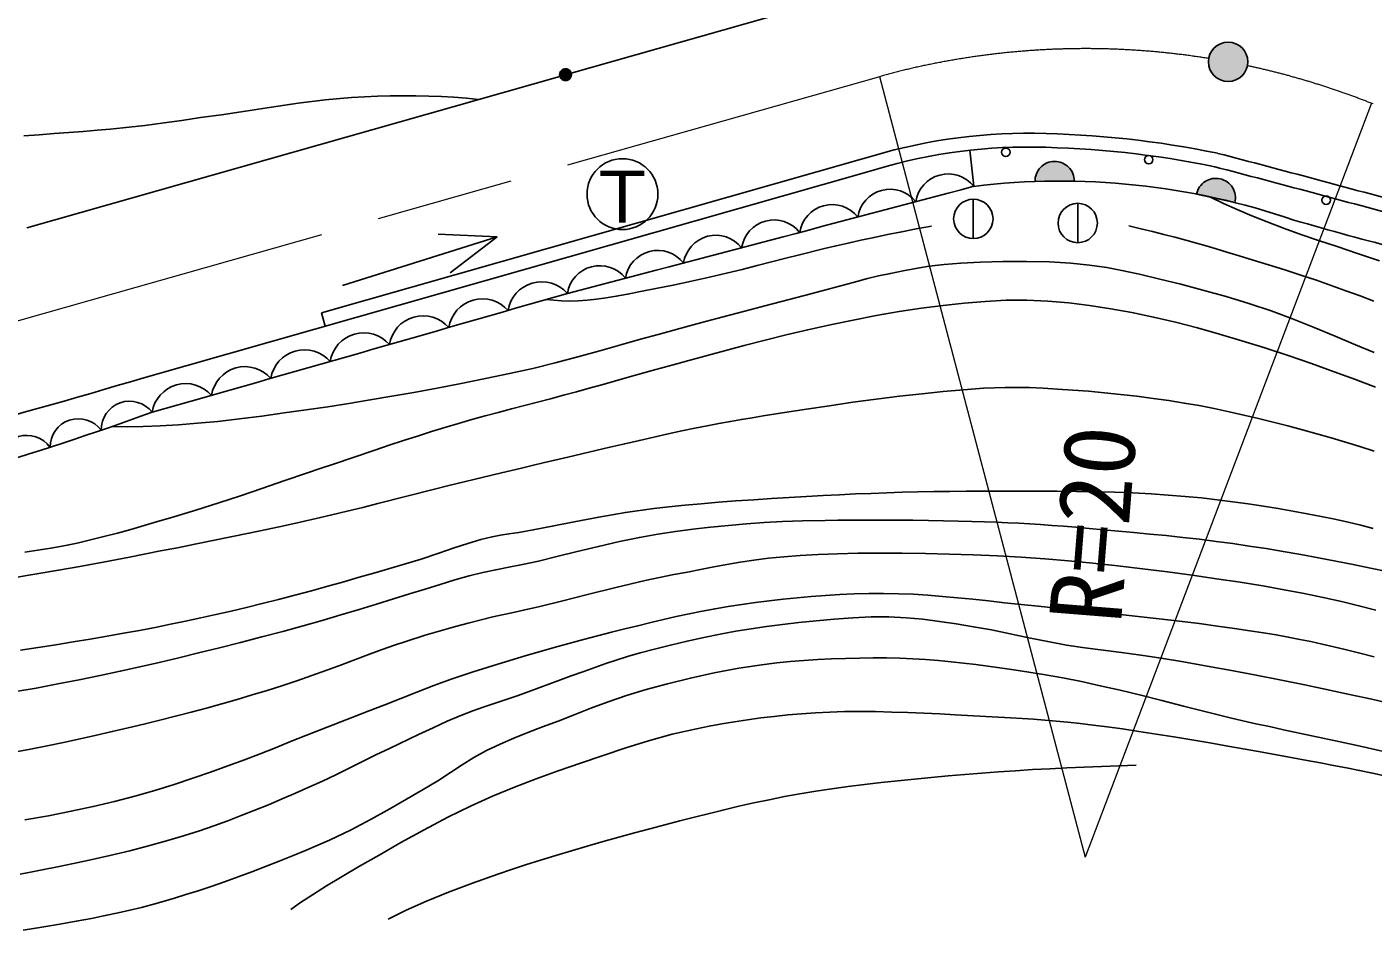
# Model space of a CAD drawing. Units: millimetres, scale not verified. Extents: x 40000 to 680000, y 20000 to 380000.
# Drawn here: x 141474 to 175670, y 263899 to 286825 of the extents above; entities that cross this region are included whole.
import ezdxf
from ezdxf.enums import TextEntityAlignment as Align

# ---------------------------------------------------------------- set-up
doc = ezdxf.new("R2010")
doc.units = ezdxf.units.MM
doc.header["$LTSCALE"] = 1000
doc.linetypes.add('CHAIN', pattern=[18.5, 12, -1.5, 3.5, -1.5])
for name, color, linetype, lineweight in [('M-BGD', 7, 'Continuous', 25), ('M-BMK', 2, 'CHAIN', 13), ('M-BMK-SRVR', 3, 'Continuous', 25), ('M-STR-HTXT', 7, 'Continuous', 13)]:
    doc.layers.add(name, color=color, linetype=linetype, lineweight=lineweight)
doc.styles.add('ＭＳ ゴシック', font='')
doc.styles.get('ＭＳ ゴシック').set_extended_font_data('MS Gothic')

msp = doc.modelspace()

# ---------------------------------------------------------------- hatches: boundary and pattern name
at = {"layer": 'M-BGD'}
for points in [[(155306, 285612, 0.41422), (155156, 285762, 0.41422), (155006, 285612, 0.41422), (155156, 285462, 0.41422)], [(167082, 282901, -0.41824), (167577, 283412, -0.41824), (168081, 282909)], [(171185, 282583, -0.41824), (171783, 282970, -0.41824), (172161, 282367)]]:
    msp.add_hatch(color=256, dxfattribs=at).paths.add_polyline_path(points)
at = {"layer": 'M-BMK-SRVR'}
msp.add_hatch(color=256, dxfattribs=at).paths.add_polyline_path([(172487, 285939, 0.41421), (171987, 286439, 0.41421), (171487, 285939, 0.41421), (171987, 285439, 0.41421)])

# ---------------------------------------------------------------- linework, layer by layer
at = {"layer": 'M-BGD'}
for p, q in [((141474, 281728), (155012, 285571)), ((165525, 282779), (165424, 283696)), ((148954, 279566), (162703, 283473)), ((144443, 277920), (162804, 283138)), ((165515, 281452), (165515, 282452)), ((168166, 281348), (168166, 282348)), ((165515, 281952), (165516, 281952)), ((168166, 281848), (168167, 281848)), ((153416, 281496), (149488, 280263)), ((153416, 281496), (151918, 281564)), ((153416, 281496), (152225, 280585)), ((148954, 279566), (149050, 279229))]:
    msp.add_line(p, q, dxfattribs=at)
for points in [[(155301, 285653), (167422, 289093), (169532, 288901)], [(141399, 284063), (141786, 284090), (142167, 284118), (142540, 284146), (142904, 284174), (143255, 284203), (143590, 284233), (143909, 284263), (144473, 284325), (144958, 284388), (145411, 284453), (145881, 284522), (146415, 284596), (147026, 284685), (147684, 284787), (148366, 284888), (149052, 284975), (149721, 285033), (150048, 285050), (150376, 285064), (150703, 285073), (151030, 285077), (151356, 285077), (151680, 285071), (152001, 285059), (152320, 285041), (152636, 285016), (152948, 284985)], [(171542, 282504), (171872, 282345), (172220, 282189), (172589, 282033), (172981, 281876), (173397, 281716), (173831, 281559), (174282, 281407), (174760, 281249), (175273, 281078), (175830, 280884)], [(169468, 281776), (169773, 281703), (170067, 281631), (170353, 281559), (170634, 281487), (170913, 281412), (171180, 281339), (171431, 281267), (171684, 281193), (171957, 281111), (172265, 281017), (172621, 280907), (173015, 280785), (173427, 280656), (173838, 280524), (174230, 280393), (174606, 280263), (174979, 280130), (175343, 279996), (175692, 279865)], [(154671, 279908), (154860, 279885), (155056, 279871), (155261, 279866), (155478, 279872), (155709, 279886), (155946, 279911), (156187, 279945), (156445, 279988), (156732, 280041), (157060, 280105), (157449, 280182), (157889, 280274), (158354, 280374), (158815, 280475), (159244, 280573), (159641, 280668), (160025, 280765), (160755, 280954), (161101, 281042), (161733, 281197), (162030, 281269), (162333, 281340), (162654, 281411), (162992, 281483), (163338, 281555), (163695, 281625), (164065, 281696), (164452, 281767)], [(143644, 276685), (144020, 276677), (144427, 276682), (144862, 276699), (145323, 276726), (145806, 276763), (146321, 276813), (146870, 276876), (147438, 276948), (148011, 277026), (148571, 277105), (149116, 277185), (149654, 277268), (150193, 277355), (150741, 277448), (151305, 277549), (151895, 277658), (152504, 277774), (153121, 277897), (153731, 278025), (154321, 278157), (154896, 278299), (155467, 278451), (156023, 278606), (156557, 278756), (157060, 278895), (157510, 279018), (158305, 279235), (158708, 279345), (159157, 279465), (159678, 279603), (160252, 279755), (161389, 280052), (161865, 280177), (162245, 280278), (162555, 280363), (162829, 280437), (163102, 280505), (163408, 280569), (163734, 280634), (164057, 280695), (164397, 280751), (164770, 280796), (165196, 280829), (165700, 280853), (166268, 280868), (166865, 280871), (167452, 280860), (167993, 280829), (168470, 280781), (168907, 280716), (169332, 280634), (169770, 280537), (170249, 280424), (170782, 280292), (171349, 280143), (171934, 279978), (172516, 279802), (173077, 279618), (173625, 279417), (174172, 279198), (174707, 278972), (175219, 278754), (175698, 278558)], [(141424, 273492), (141752, 273539), (142082, 273592), (142413, 273653), (142748, 273723), (143088, 273801), (143430, 273886), (143774, 273977), (144116, 274071), (144456, 274169), (144793, 274268), (145123, 274366), (145761, 274558), (146351, 274741), (146902, 274923), (147441, 275109), (147998, 275301), (148599, 275504), (148923, 275612), (149259, 275726), (150315, 276084), (150675, 276205), (151036, 276324), (151394, 276440), (151747, 276552), (152093, 276658), (152434, 276759), (152773, 276856), (153112, 276949), (153448, 277040), (153783, 277128), (154778, 277388), (155105, 277475), (155431, 277563), (155755, 277652), (156079, 277742), (156724, 277923), (157360, 278101), (157673, 278188), (157981, 278273), (158284, 278356), (159696, 278737), (160228, 278877), (160761, 279010), (161310, 279138), (161881, 279263), (162463, 279384), (163049, 279498), (163629, 279599), (164196, 279684), (164745, 279755), (165284, 279814), (165816, 279859), (166346, 279885), (166878, 279887), (167410, 279864), (167940, 279818), (168470, 279753), (169004, 279671), (169545, 279575), (170094, 279461), (170648, 279330), (171207, 279183), (171770, 279024), (172337, 278857), (172916, 278677), (173510, 278482), (174103, 278278), (174678, 278073), (175222, 277875), (175733, 277681)], [(141125, 272838), (141725, 272940), (142276, 273035), (142821, 273132), (143407, 273240), (144078, 273368), (144866, 273522), (145296, 273606), (145741, 273695), (146197, 273786), (146656, 273879), (147113, 273973), (147563, 274067), (147998, 274161), (148414, 274252), (148817, 274344), (149217, 274438), (149612, 274534), (150003, 274630), (150386, 274727), (151826, 275091), (152157, 275172), (153282, 275446), (153533, 275507), (153784, 275567), (154039, 275628), (154304, 275691), (154585, 275757), (155212, 275904), (156284, 276156), (156658, 276244), (157032, 276330), (157402, 276414), (157764, 276495), (158112, 276570), (158442, 276638), (158755, 276700), (159054, 276758), (159344, 276810), (159625, 276860), (159901, 276906), (160173, 276951), (160445, 276994), (160719, 277036), (160996, 277079), (161281, 277122), (161864, 277210), (162457, 277296), (163050, 277377), (163638, 277450), (164213, 277512), (164752, 277567), (165262, 277617), (165774, 277656), (166323, 277675), (166942, 277668), (167287, 277653), (167655, 277633), (168039, 277606), (168437, 277575), (168845, 277538), (169257, 277496), (169670, 277448), (170080, 277396), (170482, 277339), (170872, 277278), (171254, 277211), (171634, 277137), (172012, 277058), (172389, 276974), (172763, 276885), (173135, 276792), (173505, 276696), (173873, 276597), (174239, 276496), (174604, 276394), (174968, 276288), (175334, 276175), (175699, 276058)], [(141312, 271000), (141763, 271070), (142206, 271141), (142645, 271213), (143081, 271286), (143510, 271359), (143926, 271433), (144332, 271507), (144728, 271583), (145119, 271661), (145505, 271741), (145889, 271823), (146273, 271908), (146660, 271996), (147050, 272088), (147451, 272185), (147864, 272290), (148283, 272401), (148703, 272514), (149119, 272629), (149525, 272743), (149916, 272855), (150287, 272962), (150948, 273153), (151489, 273318), (151938, 273466), (152323, 273599), (152670, 273714), (153005, 273813), (153290, 273884), (153506, 273926), (153714, 273957), (153970, 273995), (154336, 274056), (154818, 274149), (155377, 274262), (156001, 274383), (156679, 274500), (157399, 274600), (157780, 274643), (158183, 274683), (158605, 274721), (159041, 274758), (159486, 274792), (159936, 274823), (160387, 274853), (160834, 274881), (161273, 274906), (161700, 274929), (162113, 274950), (162519, 274969), (162919, 274985), (163315, 275000), (163711, 275012), (164109, 275022), (164512, 275030), (164921, 275036), (165341, 275040), (165772, 275042), (166220, 275042), (166684, 275043), (167161, 275042), (167645, 275039), (168132, 275034), (168618, 275025), (169099, 275012), (169571, 274995), (170029, 274972), (170468, 274943), (170892, 274908), (171307, 274868), (171712, 274822), (172110, 274772), (172500, 274718), (172882, 274660), (173258, 274598), (173628, 274534), (173992, 274467), (174351, 274397), (174700, 274326), (175033, 274251), (175356, 274174), (175670, 274093)], [(141145, 269943), (141705, 270042), (142257, 270146), (142799, 270254), (143330, 270362), (143845, 270470), (144343, 270581), (144835, 270694), (145329, 270811), (145836, 270934), (146362, 271064), (146903, 271200), (147445, 271340), (147977, 271481), (148487, 271620), (148975, 271759), (149450, 271899), (149910, 272039), (150355, 272176), (150785, 272306), (151196, 272433), (151589, 272556), (151969, 272675), (152340, 272787), (152708, 272888), (153058, 272974), (153384, 273044), (153712, 273110), (154065, 273181), (154466, 273267), (154932, 273378), (155449, 273505), (155990, 273637), (156527, 273761), (157034, 273866), (157503, 273948), (157952, 274017), (158392, 274075), (158837, 274125), (159296, 274170), (159755, 274210), (160203, 274242), (160668, 274267), (161175, 274286), (161750, 274299), (162075, 274304), (162426, 274306), (162798, 274307), (163185, 274307), (163580, 274304), (163978, 274301), (164373, 274296), (164758, 274289), (165128, 274281), (165476, 274271), (165800, 274261), (166103, 274250), (166392, 274238), (166672, 274224), (166947, 274209), (167225, 274192), (167509, 274172), (167806, 274150), (168122, 274124), (168461, 274095), (168822, 274062), (169201, 274028), (169594, 273992), (169999, 273953), (170413, 273911), (170834, 273866), (171258, 273818), (171683, 273765), (172106, 273709), (172526, 273647), (172950, 273581), (173387, 273508), (173832, 273430), (174280, 273348), (174727, 273263), (175168, 273176), (175600, 273087), (176017, 272999)], [(141147, 268412), (141565, 268493), (141985, 268577), (142406, 268664), (142824, 268753), (143238, 268844), (143643, 268936), (144044, 269029), (144446, 269125), (144846, 269224), (145246, 269326), (145643, 269430), (146038, 269536), (146429, 269644), (146816, 269755), (147197, 269867), (147573, 269981), (147950, 270100), (148330, 270228), (148711, 270362), (149090, 270499), (149461, 270636), (150172, 270899), (150502, 271020), (150813, 271131), (151098, 271228), (151591, 271386), (152002, 271507), (152357, 271604), (152686, 271689), (153016, 271774), (153311, 271848), (153550, 271902), (153792, 271953), (154091, 272018), (154504, 272113), (155057, 272249), (155714, 272416), (156434, 272596), (157178, 272771), (157906, 272921), (158252, 272987), (158588, 273053), (158920, 273117), (159252, 273178), (159591, 273236), (159941, 273289), (160309, 273336), (160700, 273377), (161118, 273410), (161571, 273435), (162061, 273452), (162584, 273463), (163135, 273468), (163709, 273467), (164300, 273459), (164903, 273445), (165513, 273424), (166125, 273397), (166732, 273362), (167331, 273321), (167933, 273271), (168552, 273213), (169182, 273146), (169816, 273072), (170451, 272993), (171078, 272908), (171694, 272819), (172292, 272728), (172865, 272634), (173409, 272539), (173921, 272442), (174405, 272342), (174866, 272237), (175309, 272130), (175740, 272019)], [(141423, 266694), (142022, 266799), (142599, 266913), (143157, 267034), (143696, 267162), (144219, 267297), (144726, 267440), (145214, 267593), (145684, 267751), (146140, 267911), (146580, 268067), (147000, 268221), (147398, 268375), (147784, 268529), (148168, 268683), (148559, 268837), (150145, 269456), (150562, 269616), (150975, 269777), (151382, 269940), (151807, 270106), (152274, 270278), (152808, 270458), (153432, 270653), (154131, 270861), (154868, 271072), (155610, 271275), (156320, 271459), (156658, 271544), (156990, 271626), (157319, 271705), (157645, 271782), (157970, 271856), (158295, 271926), (158623, 271992), (158954, 272054), (159290, 272111), (159632, 272163), (159979, 272211), (160329, 272256), (160682, 272297), (161037, 272335), (161396, 272368), (161758, 272396), (162123, 272418), (162491, 272434), (162862, 272443), (163237, 272445), (163612, 272438), (163985, 272422), (164358, 272399), (164734, 272369), (165115, 272334), (165502, 272295), (165898, 272253), (166306, 272209), (166727, 272164), (167164, 272119), (168122, 272023), (168638, 271970), (169167, 271914), (169702, 271857), (170232, 271798), (170751, 271738), (171248, 271678), (171717, 271617), (172147, 271557), (172535, 271499), (172887, 271444), (173211, 271390), (173514, 271335), (173805, 271279), (174090, 271220), (174378, 271157), (174676, 271088), (174992, 271012), (175334, 270928), (175698, 270834)], [(141298, 265315), (141605, 265374), (141907, 265433), (142204, 265493), (142495, 265553), (142778, 265613), (143053, 265673), (143581, 265792), (144085, 265914), (144566, 266036), (145022, 266161), (145455, 266287), (145856, 266414), (146225, 266542), (146575, 266672), (146917, 266805), (147264, 266942), (147613, 267082), (147957, 267226), (148298, 267374), (148638, 267525), (148979, 267680), (149319, 267840), (149657, 268006), (149995, 268174), (150337, 268344), (150684, 268512), (151418, 268860), (151790, 269034), (152153, 269198), (152494, 269343), (152804, 269464), (153091, 269565), (153368, 269657), (153650, 269749), (153949, 269853), (154274, 269971), (154961, 270226), (155301, 270351), (155623, 270466), (156182, 270663), (156446, 270753), (156728, 270842), (157048, 270934), (157417, 271032), (157821, 271134), (158244, 271234), (158671, 271329), (159086, 271412), (159483, 271485), (159873, 271549), (160264, 271607), (160665, 271658), (161082, 271704), (161523, 271748), (161982, 271791), (162450, 271826), (162916, 271848), (163369, 271849), (163805, 271828), (164230, 271788), (164652, 271734), (165080, 271670), (165522, 271600), (165980, 271518), (166449, 271422), (166924, 271319), (167404, 271220), (167882, 271132), (168350, 271061), (168811, 271001), (169279, 270944), (169766, 270881), (170286, 270803), (170852, 270707), (171454, 270600), (172075, 270485), (172696, 270366), (173299, 270248), (173892, 270129), (174487, 270007), (175072, 269883), (175637, 269758), (176168, 269635)], [(141379, 263899), (141855, 263975), (142306, 264050), (142727, 264124), (143113, 264195), (143465, 264265), (143789, 264333), (144092, 264402), (144380, 264473), (144660, 264547), (144937, 264625), (145219, 264709), (145513, 264799), (145823, 264898), (146151, 265005), (146490, 265122), (146837, 265246), (147186, 265375), (147536, 265509), (147882, 265645), (148221, 265782), (148550, 265918), (148864, 266053), (149160, 266183), (149710, 266445), (150218, 266711), (150690, 266974), (151542, 267466), (151910, 267686), (152231, 267895), (152529, 268092), (152827, 268279), (153150, 268457), (153493, 268621), (153841, 268771), (154199, 268914), (154572, 269056), (154966, 269206), (155375, 269365), (155795, 269529), (156235, 269694), (156702, 269854), (157205, 270005), (157748, 270151), (158327, 270295), (158933, 270431), (159559, 270550), (160199, 270644), (160527, 270681), (160865, 270714), (161210, 270742), (161561, 270765), (161915, 270783), (162269, 270796), (162622, 270804), (162970, 270808), (163313, 270806), (163646, 270800), (163974, 270788), (164301, 270768), (164626, 270742), (164948, 270711), (165266, 270676), (165579, 270638), (165887, 270598), (166188, 270556), (166481, 270514), (166765, 270473), (167297, 270389), (167788, 270301), (168261, 270206), (168739, 270102), (169245, 269989), (169772, 269864), (170306, 269727), (170855, 269583), (171429, 269435), (172037, 269287), (172359, 269213), (172694, 269138), (173040, 269063), (173394, 268986), (174834, 268677), (175187, 268600), (175530, 268523), (176193, 268373)], [(148176, 264425), (148425, 264598), (148729, 264797), (149084, 265020), (149484, 265261), (149923, 265517), (150419, 265802), (150976, 266118), (151567, 266445), (152166, 266761), (152745, 267046), (153303, 267295), (153857, 267524), (154411, 267737), (154969, 267940), (155537, 268137), (156110, 268333), (156684, 268524), (157267, 268704), (157865, 268868), (158485, 269011), (158803, 269073), (159125, 269132), (159451, 269187), (159781, 269237), (160116, 269283), (160455, 269323), (160800, 269359), (161150, 269389), (161507, 269413), (161869, 269432), (162244, 269443), (162633, 269446), (163034, 269443), (163441, 269434), (163851, 269420), (164259, 269403), (164663, 269384), (165056, 269363), (166456, 269287), (166756, 269269), (167047, 269249), (167334, 269228), (167622, 269204), (167919, 269175), (168230, 269142), (168561, 269103), (168919, 269057), (169307, 269004), (169721, 268943), (170156, 268875), (170606, 268802), (171063, 268726), (171522, 268648), (171977, 268568), (172422, 268490), (172849, 268413), (173634, 268271), (173992, 268206), (174335, 268143), (174668, 268080), (174996, 268016), (175325, 267951), (175659, 267882), (176004, 267807)], [(150654, 264176), (151110, 264402), (151622, 264630), (152185, 264861), (152792, 265092), (153438, 265322), (153781, 265438), (154142, 265555), (154518, 265674), (154907, 265793), (155304, 265911), (155706, 266028), (156110, 266143), (156512, 266255), (156909, 266364), (157298, 266468), (157680, 266569), (158058, 266669), (158434, 266766), (158809, 266861), (159184, 266954), (159561, 267043), (159941, 267128), (160325, 267209), (160715, 267286), (161111, 267357), (161514, 267424), (161922, 267485), (162335, 267542), (162751, 267595), (163171, 267644), (163594, 267690), (164019, 267733), (164445, 267773), (164872, 267812), (165299, 267849), (165727, 267883), (166157, 267915), (166588, 267945), (167022, 267972), (167457, 267996), (167893, 268018), (168331, 268037), (168769, 268054), (169209, 268070), (169650, 268082)]]:
    msp.add_lwpolyline(points, dxfattribs=at)
for points in [[(155306, 285612, 0.41422), (155156, 285762, 0.41422), (155006, 285612, 0.41422), (155156, 285462, 0.41422)], [(167082, 282901, -0.41824), (167577, 283412, -0.41824), (168081, 282909)], [(171185, 282583, -0.41824), (171783, 282970, -0.41824), (172161, 282367)]]:
    msp.add_lwpolyline(points, format="xyb", close=True, dxfattribs=at)
for centre, radius in [((166339, 283643), 108), ((169971, 283456), 108), ((156602, 282581), 900), ((174480, 282426), 108), ((165515, 281952), 500), ((168166, 281848), 500)]:
    msp.add_circle(centre, radius, dxfattribs=at)
for centre, radius, start, end in [((166888, 270383), 13743, 89.2472, 107.7319), ((166744, 259520), 24607, 78.3111, 89.2436), ((166888, 270383), 13393, 89.2473, 107.7561), ((166744, 259520), 24257, 78.3327, 89.2436), ((37392, -228764), 529698, 74.75386, 75.30872), ((37392, -228764), 529348, 74.75438, 75.30772), ((164873, 282263), 831, 38.3454, 171.3635), ((167730, 264653), 18259, 71.0525, 96.9364), ((-491560, 2757235), 2560213, 284.63266, 284.87151), ((163399, 281873), 831, 38.3112, 171.3294), ((161925, 281483), 831, 38.2771, 171.2953), ((160450, 281094), 831, 38.243, 171.2612), ((195051, 355178), 76315, 253.72093, 258.0215), ((158975, 280707), 831, 38.2089, 171.227), ((157500, 280320), 831, 38.1748, 171.1929), ((156025, 279934), 831, 38.1406, 171.1588), ((154551, 279494), 864, 40.99, 171.102), ((-734166, 3369455), 3214861, 285.86438, 286.05996), ((153045, 279061), 864, 40.962, 171.0741), ((151537, 278629), 864, 40.9341, 171.0461), ((150030, 278197), 864, 40.9062, 171.0182), ((148523, 277767), 864, 40.8782, 170.9903), ((147015, 277337), 864, 40.8503, 170.9623), ((95751, 440903), 170101, 282.84318, 286.63384), ((145507, 276907), 864, 40.8223, 170.9344), ((119075, 347470), 74927, 282.62153, 289.96038), ((144082, 276604), 721, 37.5659, 181.3065), ((142781, 276158), 721, 36.5175, 180.2581), ((141472, 275736), 721, 35.4691, 179.2097)]:
    msp.add_arc(centre, radius, start, end, dxfattribs=at)
at = {"layer": 'M-BMK'}
msp.add_line((137415, 278288), (163172, 285579), dxfattribs=at)
for start, end in [(80.861, 105.2642), (68.2484, 77.9549)]:
    msp.add_arc((168363, 266558), 19716, start, end, dxfattribs=at)
at = {"layer": 'M-BMK-SRVR'}
msp.add_lwpolyline([(172487, 285939, 0.41421), (171987, 286439, 0.41421), (171487, 285939, 0.41421), (171987, 285439, 0.41421)], format="xyb", close=True, dxfattribs=at)
at = {"layer": 'M-STR-HTXT'}
for p in [(163132, 285568), (175631, 284886)]:
    msp.add_line(p, (168358, 265750), dxfattribs=at)

# ---------------------------------------------------------------- texts
at = {"layer": 'M-BGD', "style": 'ＭＳ ゴシック'}
msp.add_text('Ｔ', height=1320, dxfattribs=at).set_placement((156597, 282517), align=Align.MIDDLE_CENTER)
at = {"layer": 'M-STR-HTXT', "style": 'ＭＳ ゴシック'}
msp.add_text('R=20', height=1833, rotation=85.406, dxfattribs=at).set_placement((170011, 274088), align=Align.BOTTOM_CENTER)

doc.saveas('drawing.dxf')
